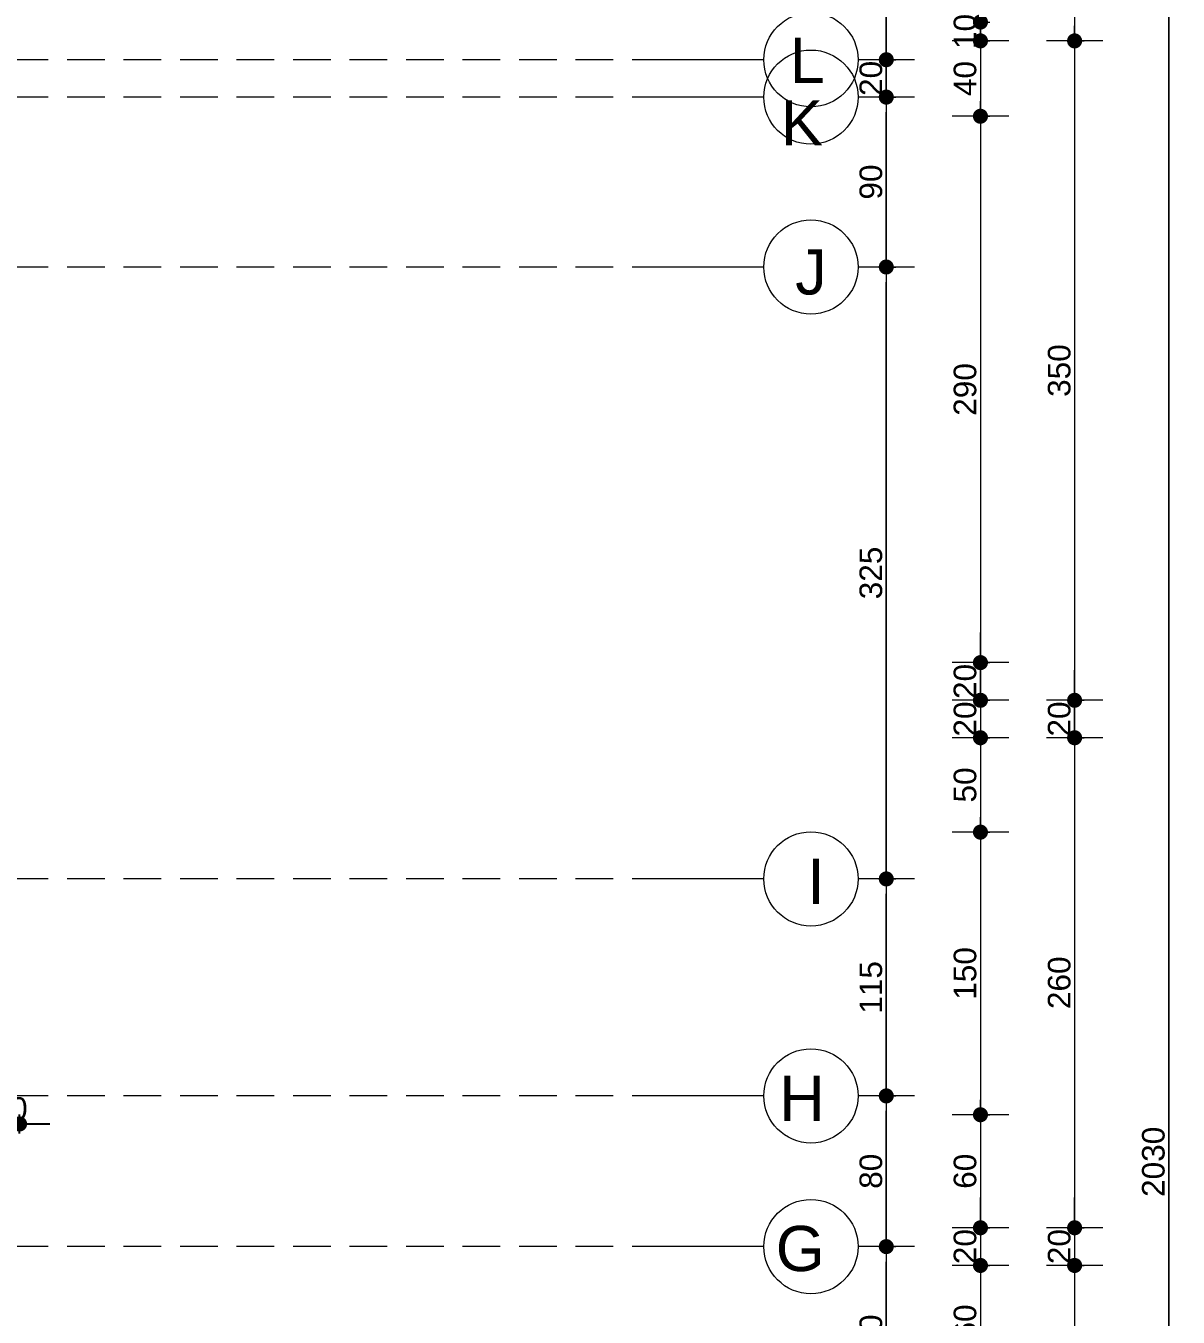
# Model space of a CAD drawing. Header units: millimetres. Extents: x 38129 to 72024, y -56282 to 16512.
# Drawn here: x 58737 to 59349, y -44178 to -43492 of the extents above; entities that cross this region are included whole.
import ezdxf

# ---------------------------------------------------------------- set-up
doc = ezdxf.new("R2010")
doc.units = ezdxf.units.MM
doc.linetypes.add('HIDDEN', pattern=[0.375, 0.25, -0.125])
doc.layers.add('AKS', color=55, linetype='HIDDEN', lineweight=0)
doc.layers.add('DIŞÖLÇÜ', color=37, linetype='Continuous', lineweight=0)
doc.layers.add('tefriş', color=42, linetype='Continuous')
doc.styles.add('icdisolcu_yazi', font='arial.ttf')
doc.styles.get("Standard").update_dxf_attribs({"font": 'arial.ttf'})
doc.dimstyles.new('İç Ölçü', dxfattribs={"dimtxt": 12, "dimasz": 8, "dimexe": 5, "dimexo": 0, "dimgap": 2, "dimtad": 1, "dimdec": 0, "dimzin": 12, "dimdsep": 46, "dimtxsty": 'icdisolcu_yazi', "dimblk": 'DOT', "dimcen": 8, "dimdle": 5, "dimclrd": 256, "dimclre": 256, "dimclrt": 7, "dimadec": 0, "dimazin": 3, "dimtfac": 1, "dimtdec": 0, "dimtix": 1, "dimtmove": 2, "dimatfit": 3, "dimldrblk": 'DOT', "dimfxl": 0, "dimtolj": 1, "dimtzin": 0, "dimlwd": -1, "dimlwe": -1, "dimarcsym": 0})

# ---------------------------------------------------------------- blocks, each defined once
blk = doc.blocks.new('_Dot')
at = {"color": 0, "lineweight": -2}
blk.add_line((-0.5, 0), (-1, 0), dxfattribs=at)
at = {"color": 0, "lineweight": 30, "const_width": 0.5}
blk.add_lwpolyline([(-0.25, 0, 1), (0.25, 0, 1)], format="xyb", close=True, dxfattribs=at)
blk = doc.blocks.new('*D2311')
at = {"layer": 'Defpoints', "color": 0, "lineweight": 120, "transparency": 16777216}
for p in [(59193.83, -44140.43), (59193.83, -44140.43), (59193.83, -44240.43)]:
    blk.add_point(p, dxfattribs=at)
at = {"layer": 'DIŞÖLÇÜ', "transparency": 16777216}
for p, q in [((59193.83, -44140.43), (59198.83, -44140.43)), ((59193.83, -44240.43), (59198.83, -44240.43))]:
    blk.add_line(p, q, dxfattribs=at)
at = {"layer": 'DIŞÖLÇÜ', "linetype": 'Continuous', "transparency": 16777216}
blk.add_line((59193.83, -44232.43), (59193.83, -44148.43), dxfattribs=at)
at = {"layer": 'DIŞÖLÇÜ', "transparency": 16777216, "xscale": 8, "yscale": 8, "zscale": 8}
for p, rotation in [((59193.83, -44140.43), 90), ((59193.83, -44240.43), 270)]:
    blk.add_blockref('_Dot', p, dxfattribs=dict(at, rotation=rotation))
at = {"layer": 'DIŞÖLÇÜ', "color": 7, "transparency": 16777216, "insert": (59185.7, -44190.43), "char_height": 12, "attachment_point": 5, "rotation": 90, "style": 'icdisolcu_yazi'}
blk.add_mtext('\\A1;100', dxfattribs=at)
blk = doc.blocks.new('*D2312')
at = {"layer": 'Defpoints', "color": 0, "lineweight": 120, "transparency": 16777216}
for p in [(59193.83, -44060.43), (59193.83, -44060.43), (59193.83, -44140.43)]:
    blk.add_point(p, dxfattribs=at)
at = {"layer": 'DIŞÖLÇÜ', "transparency": 16777216}
for p, q in [((59193.83, -44060.43), (59198.83, -44060.43)), ((59193.83, -44140.43), (59198.83, -44140.43))]:
    blk.add_line(p, q, dxfattribs=at)
at = {"layer": 'DIŞÖLÇÜ', "linetype": 'Continuous', "transparency": 16777216}
blk.add_line((59193.83, -44132.43), (59193.83, -44068.43), dxfattribs=at)
at = {"layer": 'DIŞÖLÇÜ', "transparency": 16777216, "xscale": 8, "yscale": 8, "zscale": 8}
for p, rotation in [((59193.83, -44060.43), 90), ((59193.83, -44140.43), 270)]:
    blk.add_blockref('_Dot', p, dxfattribs=dict(at, rotation=rotation))
at = {"layer": 'DIŞÖLÇÜ', "color": 7, "transparency": 16777216, "insert": (59185.7, -44100.43), "char_height": 12, "attachment_point": 5, "rotation": 90, "style": 'icdisolcu_yazi'}
blk.add_mtext('\\A1;80', dxfattribs=at)
blk = doc.blocks.new('*D2313')
at = {"layer": 'Defpoints', "color": 0, "lineweight": 120, "transparency": 16777216}
for p in [(59193.83, -43945.25), (59193.83, -43945.25), (59193.83, -44060.43)]:
    blk.add_point(p, dxfattribs=at)
at = {"layer": 'DIŞÖLÇÜ', "transparency": 16777216}
for p, q in [((59193.83, -43945.25), (59198.83, -43945.25)), ((59193.83, -44060.43), (59198.83, -44060.43))]:
    blk.add_line(p, q, dxfattribs=at)
at = {"layer": 'DIŞÖLÇÜ', "linetype": 'Continuous', "transparency": 16777216}
blk.add_line((59193.83, -44052.43), (59193.83, -43953.25), dxfattribs=at)
at = {"layer": 'DIŞÖLÇÜ', "transparency": 16777216, "xscale": 8, "yscale": 8, "zscale": 8}
for p, rotation in [((59193.83, -43945.25), 90), ((59193.83, -44060.43), 270)]:
    blk.add_blockref('_Dot', p, dxfattribs=dict(at, rotation=rotation))
at = {"layer": 'DIŞÖLÇÜ', "color": 7, "transparency": 16777216, "insert": (59185.7, -44002.84), "char_height": 12, "attachment_point": 5, "rotation": 90, "style": 'icdisolcu_yazi'}
blk.add_mtext('\\A1;115', dxfattribs=at)
blk = doc.blocks.new('*D2314')
at = {"layer": 'Defpoints', "color": 0, "lineweight": 120, "transparency": 16777216}
for p in [(59193.83, -43620.43), (59193.83, -43620.43), (59193.83, -43945.25)]:
    blk.add_point(p, dxfattribs=at)
at = {"layer": 'DIŞÖLÇÜ', "transparency": 16777216}
for p, q in [((59193.83, -43620.43), (59198.83, -43620.43)), ((59193.83, -43945.25), (59198.83, -43945.25))]:
    blk.add_line(p, q, dxfattribs=at)
at = {"layer": 'DIŞÖLÇÜ', "linetype": 'Continuous', "transparency": 16777216}
blk.add_line((59193.83, -43937.25), (59193.83, -43628.43), dxfattribs=at)
at = {"layer": 'DIŞÖLÇÜ', "transparency": 16777216, "xscale": 8, "yscale": 8, "zscale": 8}
for p, rotation in [((59193.83, -43620.43), 90), ((59193.83, -43945.25), 270)]:
    blk.add_blockref('_Dot', p, dxfattribs=dict(at, rotation=rotation))
at = {"layer": 'DIŞÖLÇÜ', "color": 7, "transparency": 16777216, "insert": (59185.7, -43782.84), "char_height": 12, "attachment_point": 5, "rotation": 90, "style": 'icdisolcu_yazi'}
blk.add_mtext('\\A1;325', dxfattribs=at)
blk = doc.blocks.new('*D2315')
at = {"layer": 'Defpoints', "color": 0, "lineweight": 120, "transparency": 16777216}
for p in [(59193.83, -43530.25), (59193.83, -43530.25), (59193.83, -43620.43)]:
    blk.add_point(p, dxfattribs=at)
at = {"layer": 'DIŞÖLÇÜ', "transparency": 16777216}
for p, q in [((59193.83, -43530.25), (59198.83, -43530.25)), ((59193.83, -43620.43), (59198.83, -43620.43))]:
    blk.add_line(p, q, dxfattribs=at)
at = {"layer": 'DIŞÖLÇÜ', "linetype": 'Continuous', "transparency": 16777216}
blk.add_line((59193.83, -43612.43), (59193.83, -43538.25), dxfattribs=at)
at = {"layer": 'DIŞÖLÇÜ', "transparency": 16777216, "xscale": 8, "yscale": 8, "zscale": 8}
for p, rotation in [((59193.83, -43530.25), 90), ((59193.83, -43620.43), 270)]:
    blk.add_blockref('_Dot', p, dxfattribs=dict(at, rotation=rotation))
at = {"layer": 'DIŞÖLÇÜ', "color": 7, "transparency": 16777216, "insert": (59185.7, -43575.34), "char_height": 12, "attachment_point": 5, "rotation": 90, "style": 'icdisolcu_yazi'}
blk.add_mtext('\\A1;90', dxfattribs=at)
blk = doc.blocks.new('*D2316')
at = {"layer": 'Defpoints', "color": 0, "lineweight": 120, "transparency": 16777216}
for p in [(59193.83, -43510.41), (59193.83, -43510.41), (59193.83, -43530.25)]:
    blk.add_point(p, dxfattribs=at)
at = {"layer": 'DIŞÖLÇÜ', "linetype": 'Continuous', "transparency": 16777216}
for p, q in [((59193.83, -43502.41), (59193.83, -43494.41)), ((59193.83, -43530.25), (59193.83, -43510.41)), ((59193.83, -43538.25), (59193.83, -43546.25))]:
    blk.add_line(p, q, dxfattribs=at)
at = {"layer": 'DIŞÖLÇÜ', "transparency": 16777216}
for p, q in [((59193.83, -43510.41), (59198.83, -43510.41)), ((59193.83, -43530.25), (59198.83, -43530.25))]:
    blk.add_line(p, q, dxfattribs=at)
at = {"layer": 'DIŞÖLÇÜ', "transparency": 16777216, "xscale": 8, "yscale": 8, "zscale": 8}
for p, rotation in [((59193.83, -43510.41), 270), ((59193.83, -43530.25), 90)]:
    blk.add_blockref('_Dot', p, dxfattribs=dict(at, rotation=rotation))
at = {"layer": 'DIŞÖLÇÜ', "color": 7, "transparency": 16777216, "insert": (59185.7, -43520.33), "char_height": 12, "attachment_point": 5, "rotation": 90, "style": 'icdisolcu_yazi'}
blk.add_mtext('\\A1;20', dxfattribs=at)
blk = doc.blocks.new('*D2317')
at = {"layer": 'Defpoints', "color": 0, "lineweight": 120, "transparency": 16777216}
for p in [(59193.83, -43305.11), (59193.83, -43305.11), (59193.83, -43510.41)]:
    blk.add_point(p, dxfattribs=at)
at = {"layer": 'DIŞÖLÇÜ', "transparency": 16777216}
for p, q in [((59193.83, -43305.11), (59198.83, -43305.11)), ((59193.83, -43510.41), (59198.83, -43510.41))]:
    blk.add_line(p, q, dxfattribs=at)
at = {"layer": 'DIŞÖLÇÜ', "linetype": 'Continuous', "transparency": 16777216}
blk.add_line((59193.83, -43502.41), (59193.83, -43313.11), dxfattribs=at)
at = {"layer": 'DIŞÖLÇÜ', "transparency": 16777216, "xscale": 8, "yscale": 8, "zscale": 8}
for p, rotation in [((59193.83, -43305.11), 90), ((59193.83, -43510.41), 270)]:
    blk.add_blockref('_Dot', p, dxfattribs=dict(at, rotation=rotation))
at = {"layer": 'DIŞÖLÇÜ', "color": 7, "transparency": 16777216, "insert": (59185.7, -43407.76), "char_height": 12, "attachment_point": 5, "rotation": 90, "style": 'icdisolcu_yazi'}
blk.add_mtext('\\A1;205', dxfattribs=at)
blk = doc.blocks.new('*D2423')
at = {"layer": 'Defpoints', "color": 0, "lineweight": 120, "transparency": 16777216}
for p in [(59243.83, -43490.41), (59243.83, -43490.41), (59243.83, -43500.41)]:
    blk.add_point(p, dxfattribs=at)
at = {"layer": 'DIŞÖLÇÜ', "linetype": 'Continuous', "transparency": 16777216}
for p, q in [((59243.83, -43482.41), (59243.83, -43474.41)), ((59243.83, -43500.41), (59243.83, -43490.41)), ((59243.83, -43508.41), (59243.83, -43516.41))]:
    blk.add_line(p, q, dxfattribs=at)
at = {"layer": 'DIŞÖLÇÜ', "transparency": 16777216}
for p, q in [((59243.83, -43490.41), (59248.83, -43490.41)), ((59243.83, -43500.41), (59248.83, -43500.41))]:
    blk.add_line(p, q, dxfattribs=at)
at = {"layer": 'DIŞÖLÇÜ', "transparency": 16777216, "xscale": 8, "yscale": 8, "zscale": 8}
for p, rotation in [((59243.83, -43490.41), 270), ((59243.83, -43500.41), 90)]:
    blk.add_blockref('_Dot', p, dxfattribs=dict(at, rotation=rotation))
at = {"layer": 'DIŞÖLÇÜ', "color": 7, "transparency": 16777216, "insert": (59235.7, -43495.41), "char_height": 12, "attachment_point": 5, "rotation": 90, "style": 'icdisolcu_yazi'}
blk.add_mtext('\\A1;10', dxfattribs=at)
blk = doc.blocks.new('*D2424')
at = {"layer": 'Defpoints', "color": 0, "lineweight": 120, "transparency": 16777216}
for p in [(59243.83, -43350.11), (59243.83, -43350.11), (59243.83, -43490.41)]:
    blk.add_point(p, dxfattribs=at)
at = {"layer": 'DIŞÖLÇÜ', "transparency": 16777216}
for p, q in [((59243.83, -43350.11), (59248.83, -43350.11)), ((59243.83, -43490.41), (59248.83, -43490.41))]:
    blk.add_line(p, q, dxfattribs=at)
at = {"layer": 'DIŞÖLÇÜ', "linetype": 'Continuous', "transparency": 16777216}
blk.add_line((59243.83, -43482.41), (59243.83, -43358.11), dxfattribs=at)
at = {"layer": 'DIŞÖLÇÜ', "transparency": 16777216, "xscale": 8, "yscale": 8, "zscale": 8}
for p, rotation in [((59243.83, -43350.11), 90), ((59243.83, -43490.41), 270)]:
    blk.add_blockref('_Dot', p, dxfattribs=dict(at, rotation=rotation))
at = {"layer": 'DIŞÖLÇÜ', "color": 7, "transparency": 16777216, "insert": (59235.7, -43420.26), "char_height": 12, "attachment_point": 5, "rotation": 90, "style": 'icdisolcu_yazi'}
blk.add_mtext('\\A1;140', dxfattribs=at)
blk = doc.blocks.new('*D2430')
at = {"layer": 'Defpoints', "color": 0, "lineweight": 120, "transparency": 16777216}
for p in [(59293.83, -43100.41), (59293.83, -43500.41), (59293.83, -43500.41)]:
    blk.add_point(p, dxfattribs=at)
at = {"layer": 'DIŞÖLÇÜ', "transparency": 16777216}
for p, q in [((59293.83, -43100.41), (59298.83, -43100.41)), ((59293.83, -43500.41), (59298.83, -43500.41))]:
    blk.add_line(p, q, dxfattribs=at)
at = {"layer": 'DIŞÖLÇÜ', "linetype": 'Continuous', "transparency": 16777216}
blk.add_line((59293.83, -43108.41), (59293.83, -43492.41), dxfattribs=at)
at = {"layer": 'DIŞÖLÇÜ', "transparency": 16777216, "xscale": 8, "yscale": 8, "zscale": 8}
for p, rotation in [((59293.83, -43100.41), 90), ((59293.83, -43500.41), 270)]:
    blk.add_blockref('_Dot', p, dxfattribs=dict(at, rotation=rotation))
at = {"layer": 'DIŞÖLÇÜ', "color": 7, "transparency": 16777216, "insert": (59285.7, -43300.41), "char_height": 12, "attachment_point": 5, "rotation": 90, "style": 'icdisolcu_yazi'}
blk.add_mtext('\\A1;400', dxfattribs=at)
blk = doc.blocks.new('*D2431')
at = {"layer": 'Defpoints', "color": 0, "lineweight": 120, "transparency": 16777216}
for p in [(59293.83, -43500.41), (59293.83, -43850.43), (59293.83, -43850.43)]:
    blk.add_point(p, dxfattribs=at)
at = {"layer": 'DIŞÖLÇÜ', "transparency": 16777216}
for p, q in [((59293.83, -43500.41), (59298.83, -43500.41)), ((59293.83, -43850.43), (59298.83, -43850.43))]:
    blk.add_line(p, q, dxfattribs=at)
at = {"layer": 'DIŞÖLÇÜ', "linetype": 'Continuous', "transparency": 16777216}
blk.add_line((59293.83, -43508.41), (59293.83, -43842.43), dxfattribs=at)
at = {"layer": 'DIŞÖLÇÜ', "transparency": 16777216, "xscale": 8, "yscale": 8, "zscale": 8}
for p, rotation in [((59293.83, -43500.41), 90), ((59293.83, -43850.43), 270)]:
    blk.add_blockref('_Dot', p, dxfattribs=dict(at, rotation=rotation))
at = {"layer": 'DIŞÖLÇÜ', "color": 7, "transparency": 16777216, "insert": (59285.7, -43675.42), "char_height": 12, "attachment_point": 5, "rotation": 90, "style": 'icdisolcu_yazi'}
blk.add_mtext('\\A1;350', dxfattribs=at)
blk = doc.blocks.new('*D2432')
at = {"layer": 'Defpoints', "color": 0, "lineweight": 120, "transparency": 16777216}
for p in [(59293.83, -43870.32), (59293.83, -44130.43), (59293.83, -44130.43)]:
    blk.add_point(p, dxfattribs=at)
at = {"layer": 'DIŞÖLÇÜ', "transparency": 16777216}
for p, q in [((59293.83, -43870.32), (59298.83, -43870.32)), ((59293.83, -44130.43), (59298.83, -44130.43))]:
    blk.add_line(p, q, dxfattribs=at)
at = {"layer": 'DIŞÖLÇÜ', "linetype": 'Continuous', "transparency": 16777216}
blk.add_line((59293.83, -43878.32), (59293.83, -44122.43), dxfattribs=at)
at = {"layer": 'DIŞÖLÇÜ', "transparency": 16777216, "xscale": 8, "yscale": 8, "zscale": 8}
for p, rotation in [((59293.83, -43870.32), 90), ((59293.83, -44130.43), 270)]:
    blk.add_blockref('_Dot', p, dxfattribs=dict(at, rotation=rotation))
at = {"layer": 'DIŞÖLÇÜ', "color": 7, "transparency": 16777216, "insert": (59285.7, -44000.37), "char_height": 12, "attachment_point": 5, "rotation": 90, "style": 'icdisolcu_yazi'}
blk.add_mtext('\\A1;260', dxfattribs=at)
blk = doc.blocks.new('*D2433')
at = {"layer": 'Defpoints', "color": 0, "lineweight": 120, "transparency": 16777216}
for p in [(59293.83, -44130.43), (59293.83, -44150.43), (59293.83, -44150.43)]:
    blk.add_point(p, dxfattribs=at)
at = {"layer": 'DIŞÖLÇÜ', "linetype": 'Continuous', "transparency": 16777216}
for p, q in [((59293.83, -44122.43), (59293.83, -44114.43)), ((59293.83, -44130.43), (59293.83, -44150.43)), ((59293.83, -44158.43), (59293.83, -44166.43))]:
    blk.add_line(p, q, dxfattribs=at)
at = {"layer": 'DIŞÖLÇÜ', "transparency": 16777216}
for p, q in [((59293.83, -44130.43), (59298.83, -44130.43)), ((59293.83, -44150.43), (59298.83, -44150.43))]:
    blk.add_line(p, q, dxfattribs=at)
at = {"layer": 'DIŞÖLÇÜ', "transparency": 16777216, "xscale": 8, "yscale": 8, "zscale": 8}
for p, rotation in [((59293.83, -44130.43), 270), ((59293.83, -44150.43), 90)]:
    blk.add_blockref('_Dot', p, dxfattribs=dict(at, rotation=rotation))
at = {"layer": 'DIŞÖLÇÜ', "color": 7, "transparency": 16777216, "insert": (59285.7, -44140.43), "char_height": 12, "attachment_point": 5, "rotation": 90, "style": 'icdisolcu_yazi'}
blk.add_mtext('\\A1;20', dxfattribs=at)
blk = doc.blocks.new('*D2434')
at = {"layer": 'Defpoints', "color": 0, "lineweight": 120, "transparency": 16777216}
for p in [(59293.83, -44150.43), (59293.83, -44410.53), (59293.83, -44410.53)]:
    blk.add_point(p, dxfattribs=at)
at = {"layer": 'DIŞÖLÇÜ', "transparency": 16777216}
for p, q in [((59293.83, -44150.43), (59298.83, -44150.43)), ((59293.83, -44410.53), (59298.83, -44410.53))]:
    blk.add_line(p, q, dxfattribs=at)
at = {"layer": 'DIŞÖLÇÜ', "linetype": 'Continuous', "transparency": 16777216}
blk.add_line((59293.83, -44158.43), (59293.83, -44402.53), dxfattribs=at)
at = {"layer": 'DIŞÖLÇÜ', "transparency": 16777216, "xscale": 8, "yscale": 8, "zscale": 8}
for p, rotation in [((59293.83, -44150.43), 90), ((59293.83, -44410.53), 270)]:
    blk.add_blockref('_Dot', p, dxfattribs=dict(at, rotation=rotation))
at = {"layer": 'DIŞÖLÇÜ', "color": 7, "transparency": 16777216, "insert": (59285.7, -44280.48), "char_height": 12, "attachment_point": 5, "rotation": 90, "style": 'icdisolcu_yazi'}
blk.add_mtext('\\A1;260', dxfattribs=at)
blk = doc.blocks.new('*D2438')
at = {"layer": 'Defpoints', "color": 0, "lineweight": 120, "transparency": 16777216}
for p in [(59343.83, -43080.39), (59343.83, -43080.39), (59343.83, -45110.44)]:
    blk.add_point(p, dxfattribs=at)
at = {"layer": 'DIŞÖLÇÜ', "transparency": 16777216}
for p, q in [((59343.83, -43080.39), (59348.83, -43080.39)), ((59343.83, -45110.44), (59348.83, -45110.44))]:
    blk.add_line(p, q, dxfattribs=at)
at = {"layer": 'DIŞÖLÇÜ', "linetype": 'Continuous', "transparency": 16777216}
blk.add_line((59343.83, -45102.44), (59343.83, -43088.39), dxfattribs=at)
at = {"layer": 'DIŞÖLÇÜ', "transparency": 16777216, "xscale": 8, "yscale": 8, "zscale": 8}
for p, rotation in [((59343.83, -43080.39), 90), ((59343.83, -45110.44), 270)]:
    blk.add_blockref('_Dot', p, dxfattribs=dict(at, rotation=rotation))
at = {"layer": 'DIŞÖLÇÜ', "color": 7, "transparency": 16777216, "insert": (59335.7, -44095.42), "char_height": 12, "attachment_point": 5, "rotation": 90, "style": 'icdisolcu_yazi'}
blk.add_mtext('\\A1;2030', dxfattribs=at)
blk = doc.blocks.new('*D2440')
at = {"layer": 'Defpoints', "color": 0, "lineweight": 120, "transparency": 16777216}
for p in [(59243.83, -43500.41), (59243.83, -43540.41), (59243.83, -43540.41)]:
    blk.add_point(p, dxfattribs=at)
at = {"layer": 'DIŞÖLÇÜ', "transparency": 16777216}
for p, q in [((59243.83, -43500.41), (59248.83, -43500.41)), ((59243.83, -43540.41), (59248.83, -43540.41))]:
    blk.add_line(p, q, dxfattribs=at)
at = {"layer": 'DIŞÖLÇÜ', "linetype": 'Continuous', "transparency": 16777216}
blk.add_line((59243.83, -43508.41), (59243.83, -43532.41), dxfattribs=at)
at = {"layer": 'DIŞÖLÇÜ', "transparency": 16777216, "xscale": 8, "yscale": 8, "zscale": 8}
for p, rotation in [((59243.83, -43500.41), 90), ((59243.83, -43540.41), 270)]:
    blk.add_blockref('_Dot', p, dxfattribs=dict(at, rotation=rotation))
at = {"layer": 'DIŞÖLÇÜ', "color": 7, "transparency": 16777216, "insert": (59235.7, -43520.41), "char_height": 12, "attachment_point": 5, "rotation": 90, "style": 'icdisolcu_yazi'}
blk.add_mtext('\\A1;40', dxfattribs=at)
blk = doc.blocks.new('*D2441')
at = {"layer": 'Defpoints', "color": 0, "lineweight": 120, "transparency": 16777216}
for p in [(59243.83, -43540.41), (59243.83, -43830.43), (59243.83, -43830.43)]:
    blk.add_point(p, dxfattribs=at)
at = {"layer": 'DIŞÖLÇÜ', "transparency": 16777216}
for p, q in [((59243.83, -43540.41), (59248.83, -43540.41)), ((59243.83, -43830.43), (59248.83, -43830.43))]:
    blk.add_line(p, q, dxfattribs=at)
at = {"layer": 'DIŞÖLÇÜ', "linetype": 'Continuous', "transparency": 16777216}
blk.add_line((59243.83, -43548.41), (59243.83, -43822.43), dxfattribs=at)
at = {"layer": 'DIŞÖLÇÜ', "transparency": 16777216, "xscale": 8, "yscale": 8, "zscale": 8}
for p, rotation in [((59243.83, -43540.41), 90), ((59243.83, -43830.43), 270)]:
    blk.add_blockref('_Dot', p, dxfattribs=dict(at, rotation=rotation))
at = {"layer": 'DIŞÖLÇÜ', "color": 7, "transparency": 16777216, "insert": (59235.7, -43685.42), "char_height": 12, "attachment_point": 5, "rotation": 90, "style": 'icdisolcu_yazi'}
blk.add_mtext('\\A1;290', dxfattribs=at)
blk = doc.blocks.new('*D2442')
at = {"layer": 'Defpoints', "color": 0, "lineweight": 120, "transparency": 16777216}
for p in [(59243.83, -43830.43), (59243.83, -43850.43), (59243.83, -43850.43)]:
    blk.add_point(p, dxfattribs=at)
at = {"layer": 'DIŞÖLÇÜ', "linetype": 'Continuous', "transparency": 16777216}
for p, q in [((59243.83, -43822.43), (59243.83, -43814.43)), ((59243.83, -43830.43), (59243.83, -43850.43)), ((59243.83, -43858.43), (59243.83, -43866.43))]:
    blk.add_line(p, q, dxfattribs=at)
at = {"layer": 'DIŞÖLÇÜ', "transparency": 16777216}
for p, q in [((59243.83, -43830.43), (59248.83, -43830.43)), ((59243.83, -43850.43), (59248.83, -43850.43))]:
    blk.add_line(p, q, dxfattribs=at)
at = {"layer": 'DIŞÖLÇÜ', "transparency": 16777216, "xscale": 8, "yscale": 8, "zscale": 8}
for p, rotation in [((59243.83, -43830.43), 270), ((59243.83, -43850.43), 90)]:
    blk.add_blockref('_Dot', p, dxfattribs=dict(at, rotation=rotation))
at = {"layer": 'DIŞÖLÇÜ', "color": 7, "transparency": 16777216, "insert": (59235.7, -43840.43), "char_height": 12, "attachment_point": 5, "rotation": 90, "style": 'icdisolcu_yazi'}
blk.add_mtext('\\A1;20', dxfattribs=at)
blk = doc.blocks.new('*D2443')
at = {"layer": 'Defpoints', "color": 0, "lineweight": 120, "transparency": 16777216}
for p in [(59243.83, -43850.43), (59243.83, -43870.32), (59243.83, -43870.32)]:
    blk.add_point(p, dxfattribs=at)
at = {"layer": 'DIŞÖLÇÜ', "linetype": 'Continuous', "transparency": 16777216}
for p, q in [((59243.83, -43842.43), (59243.83, -43834.43)), ((59243.83, -43850.43), (59243.83, -43870.32)), ((59243.83, -43878.32), (59243.83, -43886.32))]:
    blk.add_line(p, q, dxfattribs=at)
at = {"layer": 'DIŞÖLÇÜ', "transparency": 16777216}
for p, q in [((59243.83, -43850.43), (59248.83, -43850.43)), ((59243.83, -43870.32), (59248.83, -43870.32))]:
    blk.add_line(p, q, dxfattribs=at)
at = {"layer": 'DIŞÖLÇÜ', "transparency": 16777216, "xscale": 8, "yscale": 8, "zscale": 8}
for p, rotation in [((59243.83, -43850.43), 270), ((59243.83, -43870.32), 90)]:
    blk.add_blockref('_Dot', p, dxfattribs=dict(at, rotation=rotation))
at = {"layer": 'DIŞÖLÇÜ', "color": 7, "transparency": 16777216, "insert": (59235.7, -43860.37), "char_height": 12, "attachment_point": 5, "rotation": 90, "style": 'icdisolcu_yazi'}
blk.add_mtext('\\A1;20', dxfattribs=at)
blk = doc.blocks.new('*D2444')
at = {"layer": 'Defpoints', "color": 0, "lineweight": 120, "transparency": 16777216}
for p in [(59243.83, -43870.32), (59243.83, -43920.42), (59243.83, -43920.42)]:
    blk.add_point(p, dxfattribs=at)
at = {"layer": 'DIŞÖLÇÜ', "transparency": 16777216}
for p, q in [((59243.83, -43870.32), (59248.83, -43870.32)), ((59243.83, -43920.42), (59248.83, -43920.42))]:
    blk.add_line(p, q, dxfattribs=at)
at = {"layer": 'DIŞÖLÇÜ', "linetype": 'Continuous', "transparency": 16777216}
blk.add_line((59243.83, -43878.32), (59243.83, -43912.42), dxfattribs=at)
at = {"layer": 'DIŞÖLÇÜ', "transparency": 16777216, "xscale": 8, "yscale": 8, "zscale": 8}
for p, rotation in [((59243.83, -43870.32), 90), ((59243.83, -43920.42), 270)]:
    blk.add_blockref('_Dot', p, dxfattribs=dict(at, rotation=rotation))
at = {"layer": 'DIŞÖLÇÜ', "color": 7, "transparency": 16777216, "insert": (59235.7, -43895.37), "char_height": 12, "attachment_point": 5, "rotation": 90, "style": 'icdisolcu_yazi'}
blk.add_mtext('\\A1;50', dxfattribs=at)
blk = doc.blocks.new('*D2445')
at = {"layer": 'Defpoints', "color": 0, "lineweight": 120, "transparency": 16777216}
for p in [(59243.83, -43920.42), (59243.83, -44070.43), (59243.83, -44070.43)]:
    blk.add_point(p, dxfattribs=at)
at = {"layer": 'DIŞÖLÇÜ', "transparency": 16777216}
for p, q in [((59243.83, -43920.42), (59248.83, -43920.42)), ((59243.83, -44070.43), (59248.83, -44070.43))]:
    blk.add_line(p, q, dxfattribs=at)
at = {"layer": 'DIŞÖLÇÜ', "linetype": 'Continuous', "transparency": 16777216}
blk.add_line((59243.83, -43928.42), (59243.83, -44062.43), dxfattribs=at)
at = {"layer": 'DIŞÖLÇÜ', "transparency": 16777216, "xscale": 8, "yscale": 8, "zscale": 8}
for p, rotation in [((59243.83, -43920.42), 90), ((59243.83, -44070.43), 270)]:
    blk.add_blockref('_Dot', p, dxfattribs=dict(at, rotation=rotation))
at = {"layer": 'DIŞÖLÇÜ', "color": 7, "transparency": 16777216, "insert": (59235.7, -43995.43), "char_height": 12, "attachment_point": 5, "rotation": 90, "style": 'icdisolcu_yazi'}
blk.add_mtext('\\A1;150', dxfattribs=at)
blk = doc.blocks.new('*D2446')
at = {"layer": 'Defpoints', "color": 0, "lineweight": 120, "transparency": 16777216}
for p in [(59243.83, -44070.43), (59243.83, -44130.43), (59243.83, -44130.43)]:
    blk.add_point(p, dxfattribs=at)
at = {"layer": 'DIŞÖLÇÜ', "transparency": 16777216}
for p, q in [((59243.83, -44070.43), (59248.83, -44070.43)), ((59243.83, -44130.43), (59248.83, -44130.43))]:
    blk.add_line(p, q, dxfattribs=at)
at = {"layer": 'DIŞÖLÇÜ', "linetype": 'Continuous', "transparency": 16777216}
blk.add_line((59243.83, -44078.43), (59243.83, -44122.43), dxfattribs=at)
at = {"layer": 'DIŞÖLÇÜ', "transparency": 16777216, "xscale": 8, "yscale": 8, "zscale": 8}
for p, rotation in [((59243.83, -44070.43), 90), ((59243.83, -44130.43), 270)]:
    blk.add_blockref('_Dot', p, dxfattribs=dict(at, rotation=rotation))
at = {"layer": 'DIŞÖLÇÜ', "color": 7, "transparency": 16777216, "insert": (59235.7, -44100.43), "char_height": 12, "attachment_point": 5, "rotation": 90, "style": 'icdisolcu_yazi'}
blk.add_mtext('\\A1;60', dxfattribs=at)
blk = doc.blocks.new('*D2447')
at = {"layer": 'Defpoints', "color": 0, "lineweight": 120, "transparency": 16777216}
for p in [(59243.83, -44130.43), (59243.83, -44150.43), (59243.83, -44150.43)]:
    blk.add_point(p, dxfattribs=at)
at = {"layer": 'DIŞÖLÇÜ', "linetype": 'Continuous', "transparency": 16777216}
for p, q in [((59243.83, -44122.43), (59243.83, -44114.43)), ((59243.83, -44130.43), (59243.83, -44150.43)), ((59243.83, -44158.43), (59243.83, -44166.43))]:
    blk.add_line(p, q, dxfattribs=at)
at = {"layer": 'DIŞÖLÇÜ', "transparency": 16777216}
for p, q in [((59243.83, -44130.43), (59248.83, -44130.43)), ((59243.83, -44150.43), (59248.83, -44150.43))]:
    blk.add_line(p, q, dxfattribs=at)
at = {"layer": 'DIŞÖLÇÜ', "transparency": 16777216, "xscale": 8, "yscale": 8, "zscale": 8}
for p, rotation in [((59243.83, -44130.43), 270), ((59243.83, -44150.43), 90)]:
    blk.add_blockref('_Dot', p, dxfattribs=dict(at, rotation=rotation))
at = {"layer": 'DIŞÖLÇÜ', "color": 7, "transparency": 16777216, "insert": (59235.7, -44140.43), "char_height": 12, "attachment_point": 5, "rotation": 90, "style": 'icdisolcu_yazi'}
blk.add_mtext('\\A1;20', dxfattribs=at)
blk = doc.blocks.new('*D2448')
at = {"layer": 'Defpoints', "color": 0, "lineweight": 120, "transparency": 16777216}
for p in [(59243.83, -44150.43), (59243.83, -44210.43), (59243.83, -44210.43)]:
    blk.add_point(p, dxfattribs=at)
at = {"layer": 'DIŞÖLÇÜ', "transparency": 16777216}
for p, q in [((59243.83, -44150.43), (59248.83, -44150.43)), ((59243.83, -44210.43), (59248.83, -44210.43))]:
    blk.add_line(p, q, dxfattribs=at)
at = {"layer": 'DIŞÖLÇÜ', "linetype": 'Continuous', "transparency": 16777216}
blk.add_line((59243.83, -44158.43), (59243.83, -44202.43), dxfattribs=at)
at = {"layer": 'DIŞÖLÇÜ', "transparency": 16777216, "xscale": 8, "yscale": 8, "zscale": 8}
for p, rotation in [((59243.83, -44150.43), 90), ((59243.83, -44210.43), 270)]:
    blk.add_blockref('_Dot', p, dxfattribs=dict(at, rotation=rotation))
at = {"layer": 'DIŞÖLÇÜ', "color": 7, "transparency": 16777216, "insert": (59235.7, -44180.43), "char_height": 12, "attachment_point": 5, "rotation": 90, "style": 'icdisolcu_yazi'}
blk.add_mtext('\\A1;60', dxfattribs=at)
blk = doc.blocks.new('*D2455')
at = {"layer": 'Defpoints', "color": 0, "lineweight": 120, "transparency": 16777216}
for p in [(59293.83, -43850.43), (59293.83, -43850.43), (59293.83, -43870.32)]:
    blk.add_point(p, dxfattribs=at)
at = {"layer": 'DIŞÖLÇÜ', "linetype": 'Continuous', "transparency": 16777216}
for p, q in [((59293.83, -43842.43), (59293.83, -43834.43)), ((59293.83, -43870.32), (59293.83, -43850.43)), ((59293.83, -43878.32), (59293.83, -43886.32))]:
    blk.add_line(p, q, dxfattribs=at)
at = {"layer": 'DIŞÖLÇÜ', "transparency": 16777216}
for p, q in [((59293.83, -43850.43), (59298.83, -43850.43)), ((59293.83, -43870.32), (59298.83, -43870.32))]:
    blk.add_line(p, q, dxfattribs=at)
at = {"layer": 'DIŞÖLÇÜ', "transparency": 16777216, "xscale": 8, "yscale": 8, "zscale": 8}
for p, rotation in [((59293.83, -43850.43), 270), ((59293.83, -43870.32), 90)]:
    blk.add_blockref('_Dot', p, dxfattribs=dict(at, rotation=rotation))
at = {"layer": 'DIŞÖLÇÜ', "color": 7, "transparency": 16777216, "insert": (59285.7, -43860.37), "char_height": 12, "attachment_point": 5, "rotation": 90, "style": 'icdisolcu_yazi'}
blk.add_mtext('\\A1;20', dxfattribs=at)
blk = doc.blocks.new('*D554')
at = {"layer": 'Defpoints', "color": 0, "lineweight": 120, "transparency": 16777216}
for p in [(58733.59, -44075.32), (58723.59, -44082.54), (58733.59, -44082.54)]:
    blk.add_point(p, dxfattribs=at)
at = {"layer": 'tefriş', "linetype": 'Continuous', "transparency": 16777216}
for p, q in [((58715.59, -44075.32), (58707.59, -44075.32)), ((58723.59, -44075.32), (58733.59, -44075.32)), ((58741.59, -44075.32), (58749.59, -44075.32))]:
    blk.add_line(p, q, dxfattribs=at)
at = {"layer": 'tefriş', "transparency": 16777216}
for p, q in [((58723.59, -44080.32), (58723.59, -44070.32)), ((58733.59, -44080.32), (58733.59, -44070.32))]:
    blk.add_line(p, q, dxfattribs=at)
at = {"layer": 'tefriş', "transparency": 16777216, "xscale": 8, "yscale": 8, "zscale": 8}
blk.add_blockref('_Dot', (58723.59, -44075.32), dxfattribs=at)
at = {"layer": 'tefriş', "transparency": 16777216, "xscale": 8, "yscale": 8, "zscale": 8, "rotation": 180}
blk.add_blockref('_Dot', (58733.59, -44075.32), dxfattribs=at)
at = {"layer": 'tefriş', "color": 7, "transparency": 16777216, "insert": (58728.59, -44067.2), "char_height": 12, "attachment_point": 5, "style": 'icdisolcu_yazi'}
blk.add_mtext('\\A1;10', dxfattribs=at)

msp = doc.modelspace()

# ---------------------------------------------------------------- linework, layer by layer
at = {"layer": 'AKS', "ltscale": 80}
for p, q in [((59078.83, -43510.41), (56716.98, -43510.41)), ((59078.83, -43530.25), (56716.98, -43530.25)), ((59078.83, -43620.43), (56716.98, -43620.43)), ((59078.83, -43945.25), (56716.98, -43945.25)), ((59078.83, -44060.43), (56716.98, -44060.43)), ((59078.83, -44140.43), (56716.98, -44140.43))]:
    msp.add_line(p, q, dxfattribs=at)
at = {"layer": 'DIŞÖLÇÜ'}
for p, q in [((59193.83, -43030.39), (59193.83, -45160.44)), ((59243.83, -43030.39), (59243.83, -45160.44)), ((59293.83, -43030.39), (59293.83, -45160.44)), ((59343.83, -43030.39), (59343.83, -45160.44)), ((59258.83, -43500.41), (59228.83, -43500.41)), ((59308.83, -43500.41), (59278.83, -43500.41)), ((59128.83, -43510.41), (59078.83, -43510.41)), ((59208.83, -43510.41), (59178.83, -43510.41)), ((59128.83, -43530.25), (59078.83, -43530.25)), ((59208.83, -43530.25), (59178.83, -43530.25)), ((59258.83, -43540.41), (59228.83, -43540.41)), ((59128.83, -43620.43), (59078.83, -43620.43)), ((59208.83, -43620.43), (59178.83, -43620.43)), ((59258.83, -43830.43), (59228.83, -43830.43)), ((59258.83, -43850.43), (59228.83, -43850.43)), ((59308.83, -43850.43), (59278.83, -43850.43)), ((59258.83, -43870.32), (59228.83, -43870.32)), ((59308.83, -43870.43), (59278.83, -43870.43)), ((59258.83, -43920.42), (59228.83, -43920.42)), ((59128.83, -43945.25), (59078.83, -43945.25)), ((59208.83, -43945.25), (59178.83, -43945.25)), ((59128.83, -44060.43), (59078.83, -44060.43)), ((59208.83, -44060.43), (59178.83, -44060.43)), ((59258.83, -44070.43), (59228.83, -44070.43)), ((59258.83, -44130.43), (59228.83, -44130.43)), ((59308.83, -44130.43), (59278.83, -44130.43)), ((59128.83, -44140.43), (59078.83, -44140.43)), ((59208.83, -44140.43), (59178.83, -44140.43)), ((59258.83, -44150.43), (59228.83, -44150.43)), ((59308.83, -44150.43), (59278.83, -44150.43))]:
    msp.add_line(p, q, dxfattribs=at)
for centre in [(59153.83, -43510.41), (59153.83, -43530.25), (59153.83, -43620.43), (59153.83, -43945.25), (59153.83, -44060.43), (59153.83, -44140.43)]:
    msp.add_circle(centre, 25, dxfattribs=at)

# ---------------------------------------------------------------- texts
at = {"layer": 'DIŞÖLÇÜ', "char_height": 24, "width": 425.6226, "attachment_point": 9, "rotation": 0}
for s, insert in [('L', (59161.21, -43522.74)), ('K', (59160.23, -43555.92)), ('J', (59162.21, -43635.38)), ('I', (59161.21, -43958.58)), ('H', (59161.21, -44073.76)), ('G', (59161.21, -44153.76))]:
    msp.add_mtext(s, dxfattribs=dict(at, insert=insert))

# ---------------------------------------------------------------- dimensions: what is measured, and where the dimension line sits
at = {"layer": 'DIŞÖLÇÜ'}
for base, p1, p2, picture, middle in [((59343.83, -43080.39), (59343.83, -45110.44), (59343.83, -43080.39), '*D2438', (59335.7, -44095.42)), ((59293.83, -43500.41), (59293.83, -43100.41), (59293.83, -43500.41), '*D2430', (59285.7, -43300.41)), ((59193.83, -43305.11), (59193.83, -43510.41), (59193.83, -43305.11), '*D2317', (59185.7, -43407.76)), ((59243.83, -43350.11), (59243.83, -43490.41), (59243.83, -43350.11), '*D2424', (59235.7, -43420.26)), ((59243.83, -43490.41), (59243.83, -43500.41), (59243.83, -43490.41), '*D2423', (59235.7, -43495.41)), ((59193.83, -43510.41), (59193.83, -43530.25), (59193.83, -43510.41), '*D2316', (59185.7, -43520.33)), ((59243.83, -43540.41), (59243.83, -43500.41), (59243.83, -43540.41), '*D2440', (59235.7, -43520.41)), ((59293.83, -43850.43), (59293.83, -43500.41), (59293.83, -43850.43), '*D2431', (59285.7, -43675.42)), ((59193.83, -43530.25), (59193.83, -43620.43), (59193.83, -43530.25), '*D2315', (59185.7, -43575.34)), ((59243.83, -43830.43), (59243.83, -43540.41), (59243.83, -43830.43), '*D2441', (59235.7, -43685.42)), ((59193.83, -43620.43), (59193.83, -43945.25), (59193.83, -43620.43), '*D2314', (59185.7, -43782.84)), ((59243.83, -43850.43), (59243.83, -43830.43), (59243.83, -43850.43), '*D2442', (59235.7, -43840.43)), ((59243.83, -43870.32), (59243.83, -43850.43), (59243.83, -43870.32), '*D2443', (59235.7, -43860.37)), ((59293.83, -43850.43), (59293.83, -43870.32), (59293.83, -43850.43), '*D2455', (59285.7, -43860.37)), ((59243.83, -43920.42), (59243.83, -43870.32), (59243.83, -43920.42), '*D2444', (59235.7, -43895.37)), ((59293.83, -44130.43), (59293.83, -43870.32), (59293.83, -44130.43), '*D2432', (59285.7, -44000.37)), ((59243.83, -44070.43), (59243.83, -43920.42), (59243.83, -44070.43), '*D2445', (59235.7, -43995.43)), ((59193.83, -43945.25), (59193.83, -44060.43), (59193.83, -43945.25), '*D2313', (59185.7, -44002.84)), ((59193.83, -44060.43), (59193.83, -44140.43), (59193.83, -44060.43), '*D2312', (59185.7, -44100.43)), ((59243.83, -44130.43), (59243.83, -44070.43), (59243.83, -44130.43), '*D2446', (59235.7, -44100.43)), ((59243.83, -44150.43), (59243.83, -44130.43), (59243.83, -44150.43), '*D2447', (59235.7, -44140.43)), ((59293.83, -44150.43), (59293.83, -44130.43), (59293.83, -44150.43), '*D2433', (59285.7, -44140.43)), ((59193.83, -44140.43), (59193.83, -44240.43), (59193.83, -44140.43), '*D2311', (59185.7, -44190.43)), ((59243.83, -44210.43), (59243.83, -44150.43), (59243.83, -44210.43), '*D2448', (59235.7, -44180.43)), ((59293.83, -44410.53), (59293.83, -44150.43), (59293.83, -44410.53), '*D2434', (59285.7, -44280.48))]:
    dim = msp.add_linear_dim(base=base, p1=p1, p2=p2, angle=90, dimstyle='İç Ölçü', dxfattribs=at)
    dim.commit()
    dim.dimension.update_dxf_attribs({"geometry": picture, "text_midpoint": middle})
at = {"layer": 'tefriş'}
dim = msp.add_linear_dim(base=(58733.59, -44075.32), p1=(58723.59, -44082.54), p2=(58733.59, -44082.54), dimstyle='İç Ölçü', dxfattribs=at)
dim.commit()
dim.dimension.update_dxf_attribs({"geometry": '*D554', "text_midpoint": (58728.59, -44067.2)})

doc.saveas('drawing.dxf')
